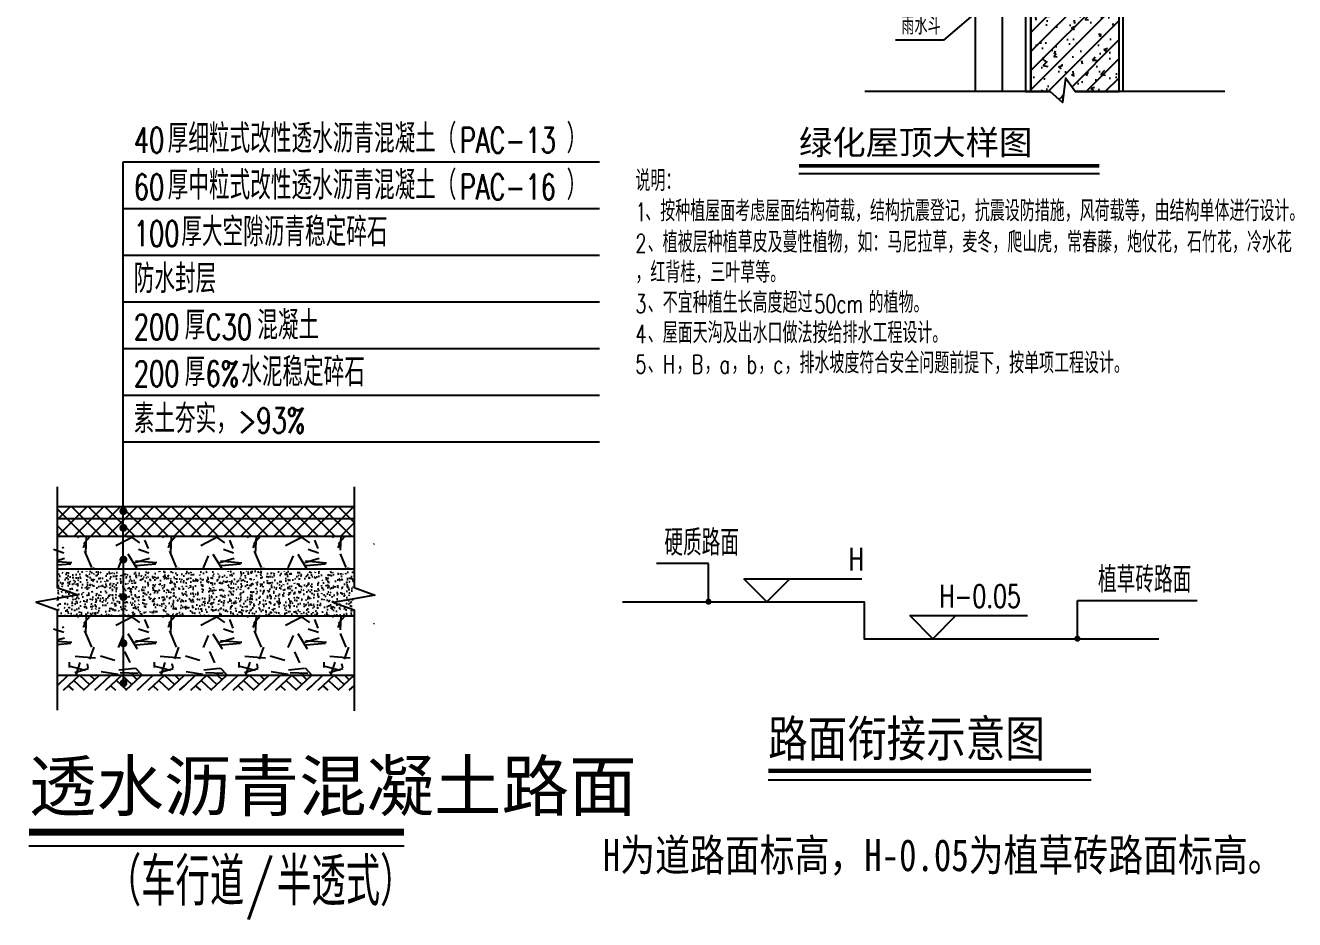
# Model space of a CAD drawing. Header units: millimetres. Extents: x 684779 to 686470, y 2544898 to 2545979.
# Drawn here: x 686309.3 to 686408.6, y 2545258.9 to 2545328.8 of the extents above; entities that cross this region are included whole.
import ezdxf

# ---------------------------------------------------------------- set-up
doc = ezdxf.new("R2010")
doc.units = ezdxf.units.MM
for name, color, linetype in [('DIM_ELEV', 3, 'Continuous'), ('DIM_LEAD', 3, 'Continuous'), ('DIM_SYMB', 3, 'Continuous'), ('PUB_TEXT', 7, 'Continuous'), ('s-8', 8, 'Continuous'), ('透水铺装', 7, 'Continuous')]:
    doc.layers.add(name, color=color, linetype=linetype)
doc.styles.add('-宋体', font='', dxfattribs={"width": 0.8})
doc.styles.add('_TCH_DIM', font='SIMPLEX', dxfattribs={"bigfont": 'GBCBIG'})
doc.styles.get("Standard").update_dxf_attribs({"font": ''})
doc.styles.add('宋体', font='')
doc.styles.get('-宋体').set_extended_font_data('SimSun')
doc.styles.get('Standard').set_extended_font_data('SimSun')
doc.styles.get('宋体').set_extended_font_data('SimSun')

# ---------------------------------------------------------------- blocks, each defined once
blk = doc.blocks.new('$LinePat$素土夯实')
at = {"color": 0}
for p, q in [((0, -210.0000000002183), (210.0000000002183, 0)), ((120.0000000004365, -300), (420.0000000004365, 0)), ((420.0000000004365, 0), (607.5000000004364, -187.5)), ((495.0000000004365, -300), (795.0000000008258, 0)), ((615.0000000006002, 0), (705.000000000582, -89.99999999998181)), ((210.0000000002183, -209.9999999999454), (300, -300)), ((314.9999999997817, -105.0000000001091), (502.4999999997817, -292.5000000001091)), ((705.0000000010441, -300), (795.0000000008258, -210.0000000002183))]:
    blk.add_line(p, q, dxfattribs=at)
blk = doc.blocks.new('fregregr')
h = blk.add_hatch()
h.set_pattern_fill('ANSI37', color=8, scale=75)
h.set_pattern_definition([(45, (0, 0), (-84.1899011350233, 84.1899011350233), []), (135, (0, 0), (-84.1899011350233, -84.1899011350233), [])])
h.paths.add_polyline_path([(696220.3057969867, 2557098.076812196), (693220.4663282542, 2557098.076812196), (693220.4663282542, 2556795.93697217), (696220.3057969867, 2556795.93697217)])
at = {"layer": 's-8'}
h = blk.add_hatch(dxfattribs=at)
h.set_pattern_fill('GRAVEL', color=256, scale=112.5, style=0)
h.set_pattern_definition([(228.0128, (696716.5257969873, 2556784.476242094), (-6858.005827239904, -7715.259480210495), [115.3308375, -11417.79375]), (184.9697, (696639.3732969875, 2556698.751242094), (10287.01664083545, 857.2439504432672), [197.9116875, -19593.225]), (132.5104, (696442.2057969852, 2556681.606242094), (8572.493762436947, -9429.759211205386), [139.550175, -13815.46125]), (267.2737, (696107.8782969865, 2556467.293742094), (857.2462776545082, 17144.99448301117), [180.2266874999999, -17842.40999999999]), (292.8337, (696099.3057969867, 2556287.271242094), (-4286.262168731891, 10287.00584889225), [176.726475, -17495.9325]), (357.2737, (696167.8857969868, 2556124.393742094), (-17144.99448301117, 857.2462776545091), [180.2266874999999, -17842.40999999999]), (37.6942, (696347.9082969876, 2556115.821242094), (-11144.25704066847, -8572.4923579824), [238.340475, -23595.67125]), (72.2553, (696536.5032969865, 2556261.553742094), (6000.76200334518, 18859.50546953728), [225.018, -22276.78875]), (121.4296, (696605.0832969847, 2556475.866242094), (-6858.001766901762, 11144.23689149078), [180.8368874999994, -17902.85624999993]), (175.2364, (696510.7857969872, 2556630.171242094), (9429.742592905877, -857.2419549183898), [206.4531374999994, -10116.19124999996]), (222.3974, (696305.0457969869, 2556647.316242094), (-10287.0003095684, -9429.737732089976), [266.988825, -26431.92]), (138.8141, (696956.5557969866, 2556458.721242095), (-6000.746177550848, 5143.492088029351), [91.1266875, -9021.577500000001]), (171.4692, (696887.9757969865, 2556518.728742094), (11144.2329885121, -1714.504320015423), [173.3676749999994, -17163.42749999993]), (225, (696716.5257969873, 2556544.446242094), (-1.499e-13, -857.2494156863166), [121.2330375, -1091.100375]), (203.1986, (696656.5182969851, 2556647.316242094), (4286.264453636905, 1714.507517578364), [65.28633749999999, -6463.3275]), (291.8014, (696596.5107969868, 2556621.598742094), (-857.2506013893969, 2571.751656697005), [92.32852499999998, -4524.12]), (30.9638, (696630.8007969859, 2556535.873742094), (2571.747284747778, 1714.501336047936), [149.9579999999995, -4848.626249999983]), (161.5651, (696759.3882969862, 2556613.026242094), (1714.500782386081, -857.2487250819634), [108.4343625, -2602.42875]), (16.38950000000001, (696099.3057969867, 2556621.598742094), (8572.504729714658, 2571.744650614134), [151.9047, -15038.595]), (70.3462, (696245.0382969866, 2556664.461242094), (-3428.990444928321, -9429.736664883938), [127.4396625, -12616.4925]), (293.1986, (696759.3882969862, 2556784.476242094), (-1714.507517578364, 4286.264453636905), [130.5719999999999, -6398.055]), (343.6105, (696810.823296985, 2556664.461242094), (-8572.504729714658, 2571.744650614137), [151.9046999999994, -15038.59499999996]), (339.4440000000001, (696099.3057969867, 2556090.103742095), (-4286.25532043637, 1714.497919666921), [146.4868124999999, -7177.848749999999]), (294.7751, (696236.465796985, 2556038.668742095), (-4286.240011224059, 9429.745621327878), [122.7392999999997, -12151.21499999996]), (66.8014, (696767.960796986, 2555927.226242094), (1714.507517578365, 4286.264453636905), [130.5719999999999, -6398.054999999999]), (17.354, (696819.3957969865, 2556047.241242095), (-11144.25060137773, -3428.994828016902), [143.7017624999999, -14226.43499999999]), (69.444, (696347.9082969876, 2555927.226242094), (-1714.497919666923, -4286.255320436369), [73.243575, -7251.120000000002]), (101.3098999999999, (696716.5257969873, 2555927.226242094), (-857.2457687244801, 3428.989018054636), [43.71131249999988, -4327.424999999986]), (165.9638, (696707.9532969858, 2555970.088742094), (2571.751807210296, -857.2485163917288), [176.726475, -3357.804375]), (186.009, (696536.5032969865, 2556012.951242094), (8572.487358744433, 857.2479981349022), [163.7776125, -16213.9725]), (303.6901, (696630.8007969859, 2556458.721242095), (-857.2502940661911, 1714.498345990746), [123.63435, -2967.225750000001]), (353.1572, (696699.380796986, 2556355.851242094), (14573.25602661716, -1714.507678683508), [215.8504875000001, -21369.15]), (60.94540000000001, (696913.693296986, 2556330.133742094), (-3428.992023467318, -6000.735693656516), [88.25894999999971, -8737.672499999964]), (90, (696956.5557969866, 2556407.286242095), (-857.2499999999999, 857.2500000000001), [51.43499999999999, -805.8149999999999]), (120.2563999999999, (696519.3582969869, 2556038.668742095), (3428.992732557187, -6000.746973461176), [119.0926125, -11790.19125]), (48.01280000000001, (696459.3507969865, 2556141.538742095), (6858.005827239903, 7715.259480210498), [230.6620125, -11302.47]), (0, (696613.6557969864, 2556312.988742094), (857.2499999999999, 857.2499999999999), [222.885, -634.365]), (325.3048, (696836.5407969861, 2556312.988742094), (-8572.485146946869, 6000.750570538609), [135.5433749999999, -13418.76375]), (254.0546, (696947.9832969852, 2556235.836242094), (-857.2521868992474, -3429.008168581225), [124.8172875, -6116.073749999999]), (207.6459999999999, (696913.693296986, 2556115.821242094), (-16287.74427904516, -8572.505391469145), [203.2239375, -20119.21875]), (175.4261, (696733.6707969852, 2556021.523742094), (-11144.25256660228, 857.2458525365682), [214.9972874999995, -21284.70749999993]), (175.4261, (696733.6707969852, 2556021.523742094), (-11144.25256660228, 857.2458525365682), [214.9972874999995, -21284.70749999993])])
edge = h.paths.add_edge_path()
edge.add_line((696220.3057969867, 2556568.415089365), (696010.3057969867, 2556642.924008272))
edge.add_line((696010.3057969867, 2556642.924008272), (696430.3057969868, 2556716.98134017))
edge.add_line((696430.3057969868, 2556716.98134017), (696220.3057969867, 2556793.415089366))
edge.add_line((696220.3057969867, 2556793.415089365), (696220.3057969867, 2556795.93697217))
edge.add_line((696220.3057969867, 2556795.93697217), (693220.4663282542, 2556795.93697217))
edge.add_line((693220.4663282542, 2556795.93697217), (693220.4663282542, 2556793.415089366))
edge.add_line((693220.4663282542, 2556793.415089365), (693430.4663282542, 2556716.981340169))
edge.add_line((693430.4663282542, 2556716.98134017), (693010.4663282541, 2556642.924008272))
edge.add_line((693010.4663282541, 2556642.924008272), (693220.4663282542, 2556568.415089365))
edge.add_line((693220.4663282542, 2556568.415089365), (693220.4663282542, 2556196.215625533))
edge.add_line((693220.4663282542, 2556468.343772788), (696220.3057969867, 2556468.343772788))
edge.add_line((696220.3057969867, 2556468.343772788), (696220.3057969867, 2556568.415089365))
h = blk.add_hatch(dxfattribs=at)
h.set_pattern_fill('AR-CONC', color=256, scale=75, style=0)
h.set_pattern_definition([(50, (330780.7434482036, 2554646.789319545), (136.638501747003, -11.9543141541773), [14.2875, -157.1624999999999]), (355, (330780.7434482036, 2554646.789319545), (-26.43211948175024, 143.2924821616349), [11.43, -125.73]), (100.451, (330792.1299482791, 2554645.793131024), (110.2068762494694, 131.3375158652189), [12.1425, -133.5675]), (46.18420000000001, (330780.7434482036, 2554684.889318973), (203.3092806690974, -31.53174594954535), [21.4312499999999, -235.7437499999992]), (96.63559999999995, (330797.6858731269, 2554682.2616947), (178.0531758496779, 185.5691669175369), [18.21374999999994, -200.3512499999995]), (351.184, (330780.7434482036, 2554684.889318973), (178.0534543604504, 185.5688383954483), [17.145, -188.595]), (21, (330799.7934481411, 2554675.364319116), (113.7111598765374, -76.69913888757186), [14.2875, -157.1625]), (326, (330799.7934481411, 2554675.364319116), (46.3515212607353, 138.1409745917394), [11.43, -125.73]), (71.4514, (330809.2693231164, 2554668.97274378), (160.0623680775933, 61.44214328704308), [12.1425, -133.5675]), (37.5, (330780.7434482036, 2554646.789319545), (2.316452437943865, 63.41627915486483), [0, -124.206, 0, -127.635, 0, -126.20625]), (7.499999999999999, (330780.7434482036, 2554646.789319545), (50.1147468827293, 75.13543111358963), [0, -72.77099999999999, 0, -121.3485, 0, -48.10124999999999]), (327.5, (330738.2619481443, 2554646.789319545), (101.6929463751535, -4.296557994505076), [0, -47.625, 0, -148.59, 0, -197.1675]), (317.5, (330719.2119482069, 2554646.789319545), (111.0968860395135, 19.06986827499977), [0, -61.91250000000001, 0, -98.679, 0, -140.0175])])
h.paths.add_polyline_path([(696220.3057969867, 2555992.473530799), (696220.3057969867, 2556442.560200959), (693220.4663282542, 2556442.560200959), (693220.4663282542, 2555992.473530799)])
h = blk.add_hatch(dxfattribs=at)
h.set_pattern_fill('GRAVEL', color=256, scale=112.5, style=0)
h.set_pattern_definition([(228.0128, (696716.5257969873, 2555981.012800723), (-6858.005827239904, -7715.259480210495), [115.3308375, -11417.79375]), (184.9697, (696639.3732969875, 2555895.287800723), (10287.01664083545, 857.2439504432672), [197.9116875, -19593.225]), (132.5104, (696442.2057969852, 2555878.142800724), (8572.493762436947, -9429.759211205386), [139.550175, -13815.46125]), (267.2737, (696107.8782969865, 2555663.830300723), (857.2462776545082, 17144.99448301117), [180.2266874999999, -17842.40999999999]), (292.8337, (696099.3057969867, 2555483.807800723), (-4286.262168731891, 10287.00584889225), [176.726475, -17495.9325]), (357.2737, (696167.8857969868, 2555320.930300723), (-17144.99448301117, 857.2462776545091), [180.2266874999999, -17842.40999999999]), (37.6942, (696347.9082969876, 2555312.357800723), (-11144.25704066847, -8572.4923579824), [238.340475, -23595.67125]), (72.2553, (696536.5032969865, 2555458.090300723), (6000.76200334518, 18859.50546953728), [225.018, -22276.78875]), (121.4296, (696605.0832969847, 2555672.402800723), (-6858.001766901762, 11144.23689149078), [180.8368874999994, -17902.85624999993]), (175.2364, (696510.7857969872, 2555826.707800723), (9429.742592905877, -857.2419549183898), [206.4531374999995, -10116.19124999996]), (222.3974, (696305.0457969869, 2555843.852800723), (-10287.0003095684, -9429.737732089976), [266.988825, -26431.92]), (138.8141, (696956.5557969866, 2555655.257800724), (-6000.746177550848, 5143.492088029351), [91.1266875, -9021.577500000001]), (171.4692, (696887.9757969865, 2555715.265300723), (11144.2329885121, -1714.504320015423), [173.3676749999994, -17163.42749999993]), (225, (696716.5257969873, 2555740.982800723), (-1.499e-13, -857.2494156863166), [121.2330375, -1091.100375]), (203.1986, (696656.5182969851, 2555843.852800723), (4286.264453636905, 1714.507517578364), [65.28633749999999, -6463.3275]), (291.8014, (696596.5107969868, 2555818.135300723), (-857.2506013893969, 2571.751656697005), [92.32852499999998, -4524.12]), (30.9638, (696630.8007969859, 2555732.410300723), (2571.747284747778, 1714.501336047936), [149.9579999999995, -4848.626249999984]), (161.5651, (696759.3882969862, 2555809.562800723), (1714.500782386081, -857.2487250819634), [108.4343625, -2602.42875]), (16.38950000000001, (696099.3057969867, 2555818.135300723), (8572.504729714658, 2571.744650614134), [151.9047, -15038.595]), (70.3462, (696245.0382969866, 2555860.997800723), (-3428.990444928321, -9429.736664883938), [127.4396625, -12616.4925]), (293.1986, (696759.3882969862, 2555981.012800723), (-1714.507517578364, 4286.264453636905), [130.5719999999999, -6398.055]), (343.6105, (696810.823296985, 2555860.997800723), (-8572.504729714658, 2571.744650614137), [151.9046999999995, -15038.59499999997]), (339.4440000000001, (696099.3057969867, 2555286.640300724), (-4286.25532043637, 1714.497919666921), [146.4868124999999, -7177.848749999999]), (294.7751, (696236.465796985, 2555235.205300724), (-4286.240011224059, 9429.745621327878), [122.7392999999997, -12151.21499999997]), (66.8014, (696767.960796986, 2555123.762800723), (1714.507517578365, 4286.264453636905), [130.5719999999999, -6398.054999999999]), (17.354, (696819.3957969865, 2555243.777800724), (-11144.25060137773, -3428.994828016902), [143.7017624999999, -14226.43499999999]), (69.444, (696347.9082969876, 2555123.762800723), (-1714.497919666923, -4286.255320436369), [73.243575, -7251.120000000002]), (101.3098999999999, (696716.5257969873, 2555123.762800723), (-857.2457687244801, 3428.989018054636), [43.71131249999989, -4327.424999999986]), (165.9638, (696707.9532969858, 2555166.625300723), (2571.751807210296, -857.2485163917288), [176.726475, -3357.804375]), (186.009, (696536.5032969865, 2555209.487800723), (8572.487358744433, 857.2479981349022), [163.7776125, -16213.9725]), (303.6901, (696630.8007969859, 2555655.257800724), (-857.2502940661911, 1714.498345990746), [123.63435, -2967.225750000001]), (353.1572, (696699.380796986, 2555552.387800723), (14573.25602661716, -1714.507678683508), [215.8504875000001, -21369.15]), (60.94540000000001, (696913.693296986, 2555526.670300723), (-3428.992023467318, -6000.735693656516), [88.25894999999974, -8737.672499999966]), (90, (696956.5557969866, 2555603.822800724), (-857.2499999999999, 857.2500000000001), [51.43499999999999, -805.8149999999999]), (120.2563999999999, (696519.3582969869, 2555235.205300724), (3428.992732557187, -6000.746973461176), [119.0926125, -11790.19125]), (48.01280000000001, (696459.3507969865, 2555338.075300724), (6858.005827239903, 7715.259480210498), [230.6620125, -11302.47]), (0, (696613.6557969864, 2555509.525300723), (857.2499999999999, 857.2499999999999), [222.885, -634.365]), (325.3048, (696836.5407969861, 2555509.525300723), (-8572.485146946869, 6000.750570538609), [135.5433749999999, -13418.76375]), (254.0546, (696947.9832969852, 2555432.372800723), (-857.2521868992474, -3429.008168581225), [124.8172875, -6116.073749999999]), (207.6459999999999, (696913.693296986, 2555312.357800723), (-16287.74427904516, -8572.505391469145), [203.2239375, -20119.21875]), (175.4261, (696733.6707969852, 2555218.060300723), (-11144.25256660228, 857.2458525365682), [214.9972874999995, -21284.70749999994]), (175.4261, (696733.6707969852, 2555218.060300723), (-11144.25256660228, 857.2458525365682), [214.9972874999995, -21284.70749999994])])
h.paths.add_polyline_path([(696220.3057969867, 2555764.951647994), (696010.3057969867, 2555839.460566901), (696430.3057969868, 2555913.517898799), (696220.3057969867, 2555989.951647994), (696220.3057969867, 2555992.473530799), (693220.4663282542, 2555992.473530799), (693220.4663282542, 2555989.951647994), (693430.4663282542, 2555913.517898799), (693010.4663282541, 2555839.460566901), (693220.4663282542, 2555764.951647994), (693220.4663282542, 2555392.752184163), (696220.3057969867, 2555392.752184163)])
at = {"layer": 'DIM_LEAD'}
for p, q in [((693888.7749344648, 2557748.07745491), (693888.7749344648, 2560576.648883481)), ((693888.7749344648, 2560576.648883481), (698698.7911405446, 2560576.648883481)), ((693888.7749344648, 2560105.220312053), (698698.7911405446, 2560105.220312053)), ((693888.7749344648, 2559633.791740624), (698698.7911405446, 2559633.791740624)), ((693888.7749344648, 2559162.363169196), (698698.7911405446, 2559162.363169196)), ((693888.7749344648, 2558690.934597767), (698698.7911405446, 2558690.934597767)), ((693888.7749344648, 2558219.506026338), (698698.7911405446, 2558219.506026338)), ((693891.1648292472, 2555314.268828247), (693888.7749344648, 2557748.07745491)), ((693888.7749344648, 2557748.07745491), (698698.7911405446, 2557748.07745491))]:
    blk.add_line(p, q, dxfattribs=at)
at = {"layer": 'DIM_LEAD', "const_width": 40}
for points in [[(693889.4799118073, 2557030.146292889, 1), (693889.4406335568, 2557070.146273604, 1)], [(693889.6457514779, 2556861.259351322, 1), (693889.6064732273, 2556901.259332037, 1)], [(693889.9598419773, 2556541.397501005, 1), (693889.9205637267, 2556581.39748172, 1)], [(693890.3310197087, 2556163.399452299, 1), (693890.291741458, 2556203.399433015, 1)], [(693890.7902121122, 2555695.769479141, 1), (693890.7509338616, 2555735.769459856, 1)], [(693891.1844683726, 2555294.26883789, 1), (693891.1451901218, 2555334.268818604, 1)]]:
    blk.add_lwpolyline(points, format="xyb", close=True, dxfattribs=at)
at = {"layer": 'DIM_SYMB'}
for points in [[(693220.4663282542, 2557296.1374775), (693220.4663282542, 2556280.480150562), (693430.4663282542, 2556204.046401366), (693010.4663282541, 2556129.989069468), (693220.4663282542, 2556055.480150562), (693220.4663282542, 2555039.822823623)], [(696220.3057969867, 2557296.1374775), (696220.3057969867, 2556277.863432673), (696430.3057969868, 2556201.429683476), (696010.3057969867, 2556127.372351578), (696220.3057969867, 2556052.863432672), (696220.3057969867, 2555034.589387845)], [(692934.9116058564, 2553670.90964047), (696725.3877963326, 2553670.90964047)]]:
    blk.add_lwpolyline(points, dxfattribs=at)
at = {"layer": 'DIM_SYMB', "const_width": 70}
blk.add_lwpolyline([(692934.9116058564, 2553810.909640469), (696725.3877963326, 2553810.909640469)], dxfattribs=at)
at = {"layer": '透水铺装', "color": 5}
for p, q in [((693220.4663282542, 2557098.076812196, 1.55207102e-08), (696220.3057969867, 2557098.076812196, 1.55207102e-08)), ((693220.4663282542, 2556977.220879644, 1.55207102e-08), (696220.3057969867, 2556977.220879644, 1.55207102e-08)), ((693220.4663282542, 2556795.93697217, 1.55207102e-08), (696220.3057969867, 2556795.93697217, 1.55207102e-08)), ((693220.4663282542, 2556468.343772788, 1.55207102e-08), (696220.3057969867, 2556468.343772788, 1.55207102e-08)), ((693220.4663282542, 2555992.473530799, 1.55207102e-08), (696220.3057969867, 2555992.473530799, 1.55207102e-08)), ((693220.4663282542, 2555992.473530799, 1.55207102e-08), (696220.3057969867, 2555992.473530799, 1.55207102e-08)), ((693220.4663282542, 2555392.752184163, 3.05909543e-08), (696220.3057969867, 2555392.752184163, 2.17289942e-08))]:
    blk.add_line(p, q, dxfattribs=at)
at = {"layer": 's-8', "xscale": 0.5390547113619695, "yscale": 0.5, "zscale": 0.5}
for p in [(693220.4663282542, 2555392.752184163), (693649.0148237874, 2555392.752184163), (694077.5633193208, 2555392.752184163), (694506.1118148539, 2555392.752184163), (694934.6603103871, 2555392.752184163), (695363.2088059203, 2555392.752184163), (695791.7573014535, 2555392.752184163)]:
    blk.add_blockref('$LinePat$素土夯实', p, dxfattribs=at)
at = {"layer": 'PUB_TEXT', "style": '_TCH_DIM', "width": 0.7058823529411766}
for s, p in [('40', (693994.4182964257, 2560666.648883481)), ('PAC-13', (697286.2116094955, 2560666.648883481)), ('60', (693994.4182964257, 2560195.220312053)), ('PAC-16', (697286.2116094955, 2560195.220312053)), ('100', (693994.4182964257, 2559723.791740624)), ('200', (693994.4182964257, 2558780.934597767)), ('C30', (694719.3423085838, 2558780.934597767)), ('200', (693994.4182964257, 2558309.506026338)), ('6%', (694719.3423085838, 2558309.506026338)), ('>93%', (695047.6097857874, 2557838.07745491))]:
    blk.add_text(s, height=255, dxfattribs=at).set_placement(p)
at = {"layer": 'PUB_TEXT', "style": '_TCH_DIM'}
for s, p in [('厚细粒式改性透水沥青混凝土（', (694337.2754392829, 2560666.648883481)), ('）', (698366.2116094956, 2560666.648883481)), ('厚中粒式改性透水沥青混凝土（', (694337.2754392829, 2560195.220312053)), ('）', (698366.2116094956, 2560195.220312053)), ('厚大空隙沥青稳定碎石', (694474.4182964257, 2559723.791740624)), ('防水封层', (693994.4182964257, 2559252.363169196)), ('厚', (694508.7040107114, 2558780.934597767)), ('混凝土', (695242.199451441, 2558780.934597767)), ('厚', (694508.7040107114, 2558309.506026338)), ('水泥稳定碎石', (695079.3423085838, 2558309.506026338)), ('素土夯实，', (693994.4182964257, 2557838.07745491))]:
    blk.add_text(s, height=289.3617021276595, dxfattribs=at).set_placement(p)
at = {"layer": 'PUB_TEXT'}
blk.add_text('透水沥青混凝土路面', height=500, dxfattribs=at).set_placement((692934.9116058564, 2554026.328634883, 2.654430894e-07))
at = {"layer": '透水铺装', "style": '_TCH_DIM'}
for s, p in [('（车行道', (693722.131254514, 2553068.694601497, 1.55207102e-08)), ('半透式）', (695440.6722879489, 2553068.694601497, 1.55207102e-08))]:
    blk.add_text(s, height=482.2695035460993, dxfattribs=at).set_placement(p)
at = {"layer": '透水铺装', "style": '_TCH_DIM', "width": 0.7058823529411766}
blk.add_text('/', height=425, dxfattribs=at).set_placement((695126.3865736629, 2553068.694601497, 1.55207102e-08))
blk = doc.blocks.new('rtet')
blk.add_lwpolyline([(684478.8830117071, 2554155.916983501), (684494.6362108291, 2554155.916983501), (684494.6362108291, 2554153.508705856), (684513.8454676041, 2554153.508705856)])
at = {"layer": 'DIM_ELEV'}
for p, q in [((684488.3083057709, 2554155.916983501), (684486.8083057709, 2554157.416983501)), ((684486.8083057709, 2554157.416983501), (684494.4883057708, 2554157.416983501)), ((684488.3083057709, 2554155.916983501), (684489.8083057707, 2554157.416983501)), ((684499.1103497671, 2554153.508705856), (684497.610349767, 2554155.008705856)), ((684497.610349767, 2554155.008705856), (684505.2903497671, 2554155.008705856)), ((684499.1103497671, 2554153.508705856), (684500.6103497671, 2554155.008705856))]:
    blk.add_line(p, q, dxfattribs=at)
at = {"layer": 'DIM_LEAD'}
for p, q in [((684484.4978546428, 2554158.395028902), (684481.0999118021, 2554158.395028902)), ((684484.4978546428, 2554155.916983501), (684484.4978546428, 2554158.395028902)), ((684508.5404435643, 2554153.508705856), (684508.5404435643, 2554155.986751257)), ((684508.5404435643, 2554155.986751257), (684516.349682924, 2554155.986751257))]:
    blk.add_line(p, q, dxfattribs=at)
at = {"layer": 'DIM_LEAD', "const_width": 0.2}
for points in [[(684484.4978546428, 2554155.816983501, 1), (684484.4978546428, 2554156.016983501, 1)], [(684508.5404435643, 2554153.408705856, 1), (684508.5404435643, 2554153.608705856, 1)]]:
    blk.add_lwpolyline(points, format="xyb", close=True, dxfattribs=at)
at = {"layer": 'PUB_TEXT', "style": '_TCH_DIM'}
for s, p in [('硬质路面', (684481.6249118022, 2554158.920028902)), ('植草砖路面', (684509.8858531368, 2554156.511751256))]:
    blk.add_text(s, height=1.687943262411347, dxfattribs=at).set_placement(p)
at = {"layer": 'PUB_TEXT', "style": '_TCH_DIM', "width": 0.7058823529411766}
for s, p in [('H', (684493.6383057708, 2554157.941983501)), ('H-0.05', (684499.5403497671, 2554155.533705856))]:
    blk.add_text(s, height=1.4875, dxfattribs=at).set_placement(p)
blk = doc.blocks.new('A$C22fbcded')
at = {"ltscale": 0.5}
h = blk.add_hatch(dxfattribs=at)
h.set_pattern_fill('钢筋混凝土', color=8, scale=400)
h.set_pattern_definition([(45, (-19567861.70941556, -3026503.019726076), (-707.1067811865474, 707.1067811865476), []), (50, (-19567861.70941556, -3026503.019726076), (2869.040730403014, -251.0085399303805), [300, -3300]), (355, (-19567861.70941556, -3026503.019726076), (-555.005334452, 3008.768534800048), [240, -2640]), (100.4514, (-19567622.62269605, -3026523.937084474), (2314.037526856086, 2757.758168243814), [254.96076, -2804.568447999999]), (46.18420000000001, (-19567861.70941556, -3025703.019726075), (4268.964194502578, -662.0760573160723), [449.9999999999982, -4949.999999999984]), (96.63559999999995, (-19567505.9624368, -3025758.192959108), (3738.650822194813, 3896.471483601768), [382.4411519999998, -4206.851999999996]), (351.1842000000001, (-19567861.70941556, -3025703.019726075), (3738.647780534509, 3896.474403701299), [360, -3960.000000000001]), (21, (-19567461.70941556, -3025903.019726076), (2387.628208473847, -1610.475562661355), [300, -3300]), (326, (-19567461.70941556, -3025903.019726076), (973.2613276863268, 2900.600180187412), [240, -2640]), (71.4514, (-19567262.74048437, -3026037.226154603), (3360.890514325961, 1290.121986839809), [254.9607600000001, -2804.568448]), (37.5, (-19567861.70941556, -3026503.019726076), (48.63942126916268, 1331.575415325246), [0, -2608, 0, -2680, 0, -2650]), (7.5, (-19567861.70941556, -3026503.019726076), (1052.278149768594, 1577.646847529441), [0, -1528, 0, -2548, 0, -1010]), (327.5, (-19568753.70941747, -3026503.019726076), (2135.289744689636, -90.21948693751904), [0, -1000, 0, -3120, 0, -4140]), (317.5, (-19569153.70941747, -3026503.019726076), (2332.744677369545, 400.4199293292709), [0, -1300, 0, -2072, 0, -2940])])
h.paths.add_polyline_path([(42253.21995150298, 17671.36669512838), (43675.2036570236, 17671.36669512838), (44601.1348150894, 16857.35607501119), (44817.18996226042, 18678.16575213522), (45527.0721701309, 17671.36669512838), (48800.92438494414, 17671.36669512838), (48800.92438494414, 46371.18674059957), (45200.92438494414, 46371.18674059957), (45200.92438494414, 31589.0579411611), (12900.92438494414, 31589.0579411611), (12900.92438494414, 27989.0579411611), (42253.21995150298, 27989.0579411611)])
at = {"color": 2, "ltscale": 0.5}
for points in [[(45527.0721701309, 17671.36669512838), (48800.92438494414, 17671.36669512838), (48800.92438494414, 27989.0579411611), (48800.92438494414, 46371.18674059957), (45200.92438494414, 46371.18674059957), (45200.92438494414, 31589.0579411611), (12900.92438494414, 31589.0579411611), (12900.92438494414, 27989.0579411611), (42253.21995150298, 27989.0579411611), (42253.21995150298, 17671.36669512838), (43675.2036570236, 17671.36669512838)], [(49100.92438494414, 17671.36669512838), (49100.92438494414, 27989.0579411611), (49100.92438494414, 46671.18674059957), (44900.92438494413, 46671.18674059957), (44900.92438494413, 32889.28914996237)]]:
    blk.add_lwpolyline(points, dxfattribs=at)
at = {"color": 4, "ltscale": 0.5}
blk.add_lwpolyline([(40127.43146120756, 27989.0579411611), (40127.43146120756, 17671.36669512838), (38127.43146120757, 17671.36669512838), (38127.43146120757, 27989.0579411611), (37527.43146120757, 28749.10234423727), (36924.77028071135, 33589.28914996237), (38127.43146120757, 35790.30778094381), (40127.43146120756, 35790.30778094381), (41330.09264170378, 33589.28914996237), (40727.43146120757, 28749.10234423727)], close=True, dxfattribs=at)
at = {"color": 2, "ltscale": 0.5}
blk.add_lwpolyline([(41853.21995150298, 17671.36669512838), (42253.21995150298, 17671.36669512838), (42253.21995150298, 27989.0579411611), (12900.92438494414, 27989.0579411611), (12900.92438494414, 27589.0579411611), (41853.21995150298, 27589.0579411611)], close=True, dxfattribs=at)
at = {"ltscale": 0.5}
blk.add_lwpolyline([(56628.22646319121, 17671.36669512838), (45527.0721701309, 17671.36669512838), (44817.18996226042, 18678.16575213522), (44601.1348150894, 16857.35607501119), (43675.2036570236, 17671.36669512838), (29931.07834040374, 17671.36669512838)], dxfattribs=at)
at = {"layer": 'DIM_LEAD'}
for p, q in [((38127.43146120757, 23520.21232195943), (35755.82509218901, 21486.15571185201)), ((35755.82509218901, 21486.15571185201), (32217.3227423355, 21486.15571185201))]:
    blk.add_line(p, q, dxfattribs=at)
at = {"layer": 'DIM_SYMB', "const_width": 280}
blk.add_lwpolyline([(25047.00077044219, 12176.81880541891), (47328.18220316619, 12176.81880541891)], dxfattribs=at)
at = {"layer": 'DIM_SYMB'}
blk.add_lwpolyline([(25047.00077044219, 11616.81880541891), (47328.18220316619, 11616.81880541891)], dxfattribs=at)
at = {"layer": 'PUB_TEXT', "color": 7, "style": '_TCH_DIM'}
blk.add_text('雨水斗', height=1350.354609929078, dxfattribs=at).set_placement((32637.3227423355, 21906.15571185202))
at = {"layer": 'PUB_TEXT', "style": '宋体'}
blk.add_text('绿化屋顶大样图', height=1812.658227848101, dxfattribs=at).set_placement((25047.00077044219, 13000.10995074361))
blk = doc.blocks.new('A$C19e34bdc')
blk.add_blockref('A$C22fbcded', (71309.59383380588, 8481.705661332702))
at = {"layer": 'PUB_TEXT', "style": '_TCH_DIM'}
for s, p in [('说明：', (84222.63581990305, 18786.67502909366)), ('、按种植屋面考虑屋面结构荷载，结构抗震登记，抗震设防措施，风荷载等，由结构单体进行设计。', (84954.0643916041, 16546.67502909366)), ('、植被层种植草皮及蔓性植物，如：马尼拉草，麦冬，爬山虎，常春藤，炮仗花，石竹花，冷水花', (85136.9215350062, 14227.96122245982)), ('，红背桂，三叶草等。', (84222.63581990305, 11987.96122245982)), ('、不宜种植生长高度超过', (85136.9215350062, 9747.961222459824)), ('的植物。', (101517.2254862696, 9747.961222459824)), ('、屋面天沟及出水口做法按给排水工程设计。', (85136.9215350062, 7507.961222459823)), ('，排水坡度符合安全问题前提下，按单项工程设计。', (95279.65709828438, 5267.961222459824)), ('、', (85136.9215350062, 5267.961222459824)), ('，', (87266.04007481638, 5267.961222459824)), ('，', (89349.44432972971, 5267.961222459824)), ('，', (91341.42001484933, 5267.961222459824)), ('，', (93333.39569996898, 5267.961222459824))]:
    blk.add_text(s, height=1543.262411347518, dxfattribs=at).set_placement(p)
at = {"layer": 'PUB_TEXT', "style": '_TCH_DIM', "width": 0.7058823529411766}
for s, p in [('1', (84222.63581990305, 16546.67502909366)), ('2', (84222.63581990305, 14227.96122245982)), ('3', (84222.63581990305, 9747.961222459824)), ('50cm', (97494.36834477488, 9747.961222459824)), ('4', (84222.63581990305, 7507.961222459823)), ('5', (84222.63581990305, 5267.961222459824)), ('H', (86260.32578991953, 5267.961222459824)), ('B', (88389.4443297297, 5267.961222459824)), ('b', (92464.82426976267, 5267.961222459824)), ('a', (90472.84858464306, 5267.961222459824)), ('c', (94456.7999548823, 5267.961222459824))]:
    blk.add_text(s, height=1360, dxfattribs=at).set_placement(p)

msp = doc.modelspace()

# ---------------------------------------------------------------- linework, layer by layer
at = {"layer": 'DIM_SYMB', "const_width": 0.35}
msp.add_lwpolyline([(686367.3794048264, 2545270.569222432), (686392.6325693832, 2545270.569222432)], dxfattribs=at)
at = {"layer": 'DIM_SYMB'}
msp.add_lwpolyline([(686367.3794048264, 2545269.869222432), (686392.6325693832, 2545269.869222432)], dxfattribs=at)

# ---------------------------------------------------------------- block references
for name, p, xscale, yscale, zscale in [('A$C19e34bdc', (686268.1797860424, 2545296.08345657), 0.001054487109375, 0.001054487109375, 0.001054487109375), ('fregregr', (680943.46269776, 2525489.076787723), 0.007744, 0.007744, 0.007744), ('rtet', (-135018.6888558731, -519703.3071739465), 1.199999999999999, 1.199999999999999, 1.199999999999999)]:
    msp.add_blockref(name, p, dxfattribs=dict(xscale=xscale, yscale=yscale, zscale=zscale))

# ---------------------------------------------------------------- texts
at = {"layer": 'PUB_TEXT', "style": '-宋体', "width": 0.8}
msp.add_text('路面衔接示意图', height=2.832278481012658, dxfattribs=at).set_placement((686367.3794048264, 2545271.680614838))
at = {"layer": 'PUB_TEXT', "color": 7, "style": '宋体', "width": 0.8}
msp.add_text('H为道路面标高，H-0.05为植草砖路面标高。', height=2.5, dxfattribs=at).set_placement((686354.4411862748, 2545262.733173623))

doc.saveas('drawing.dxf')
